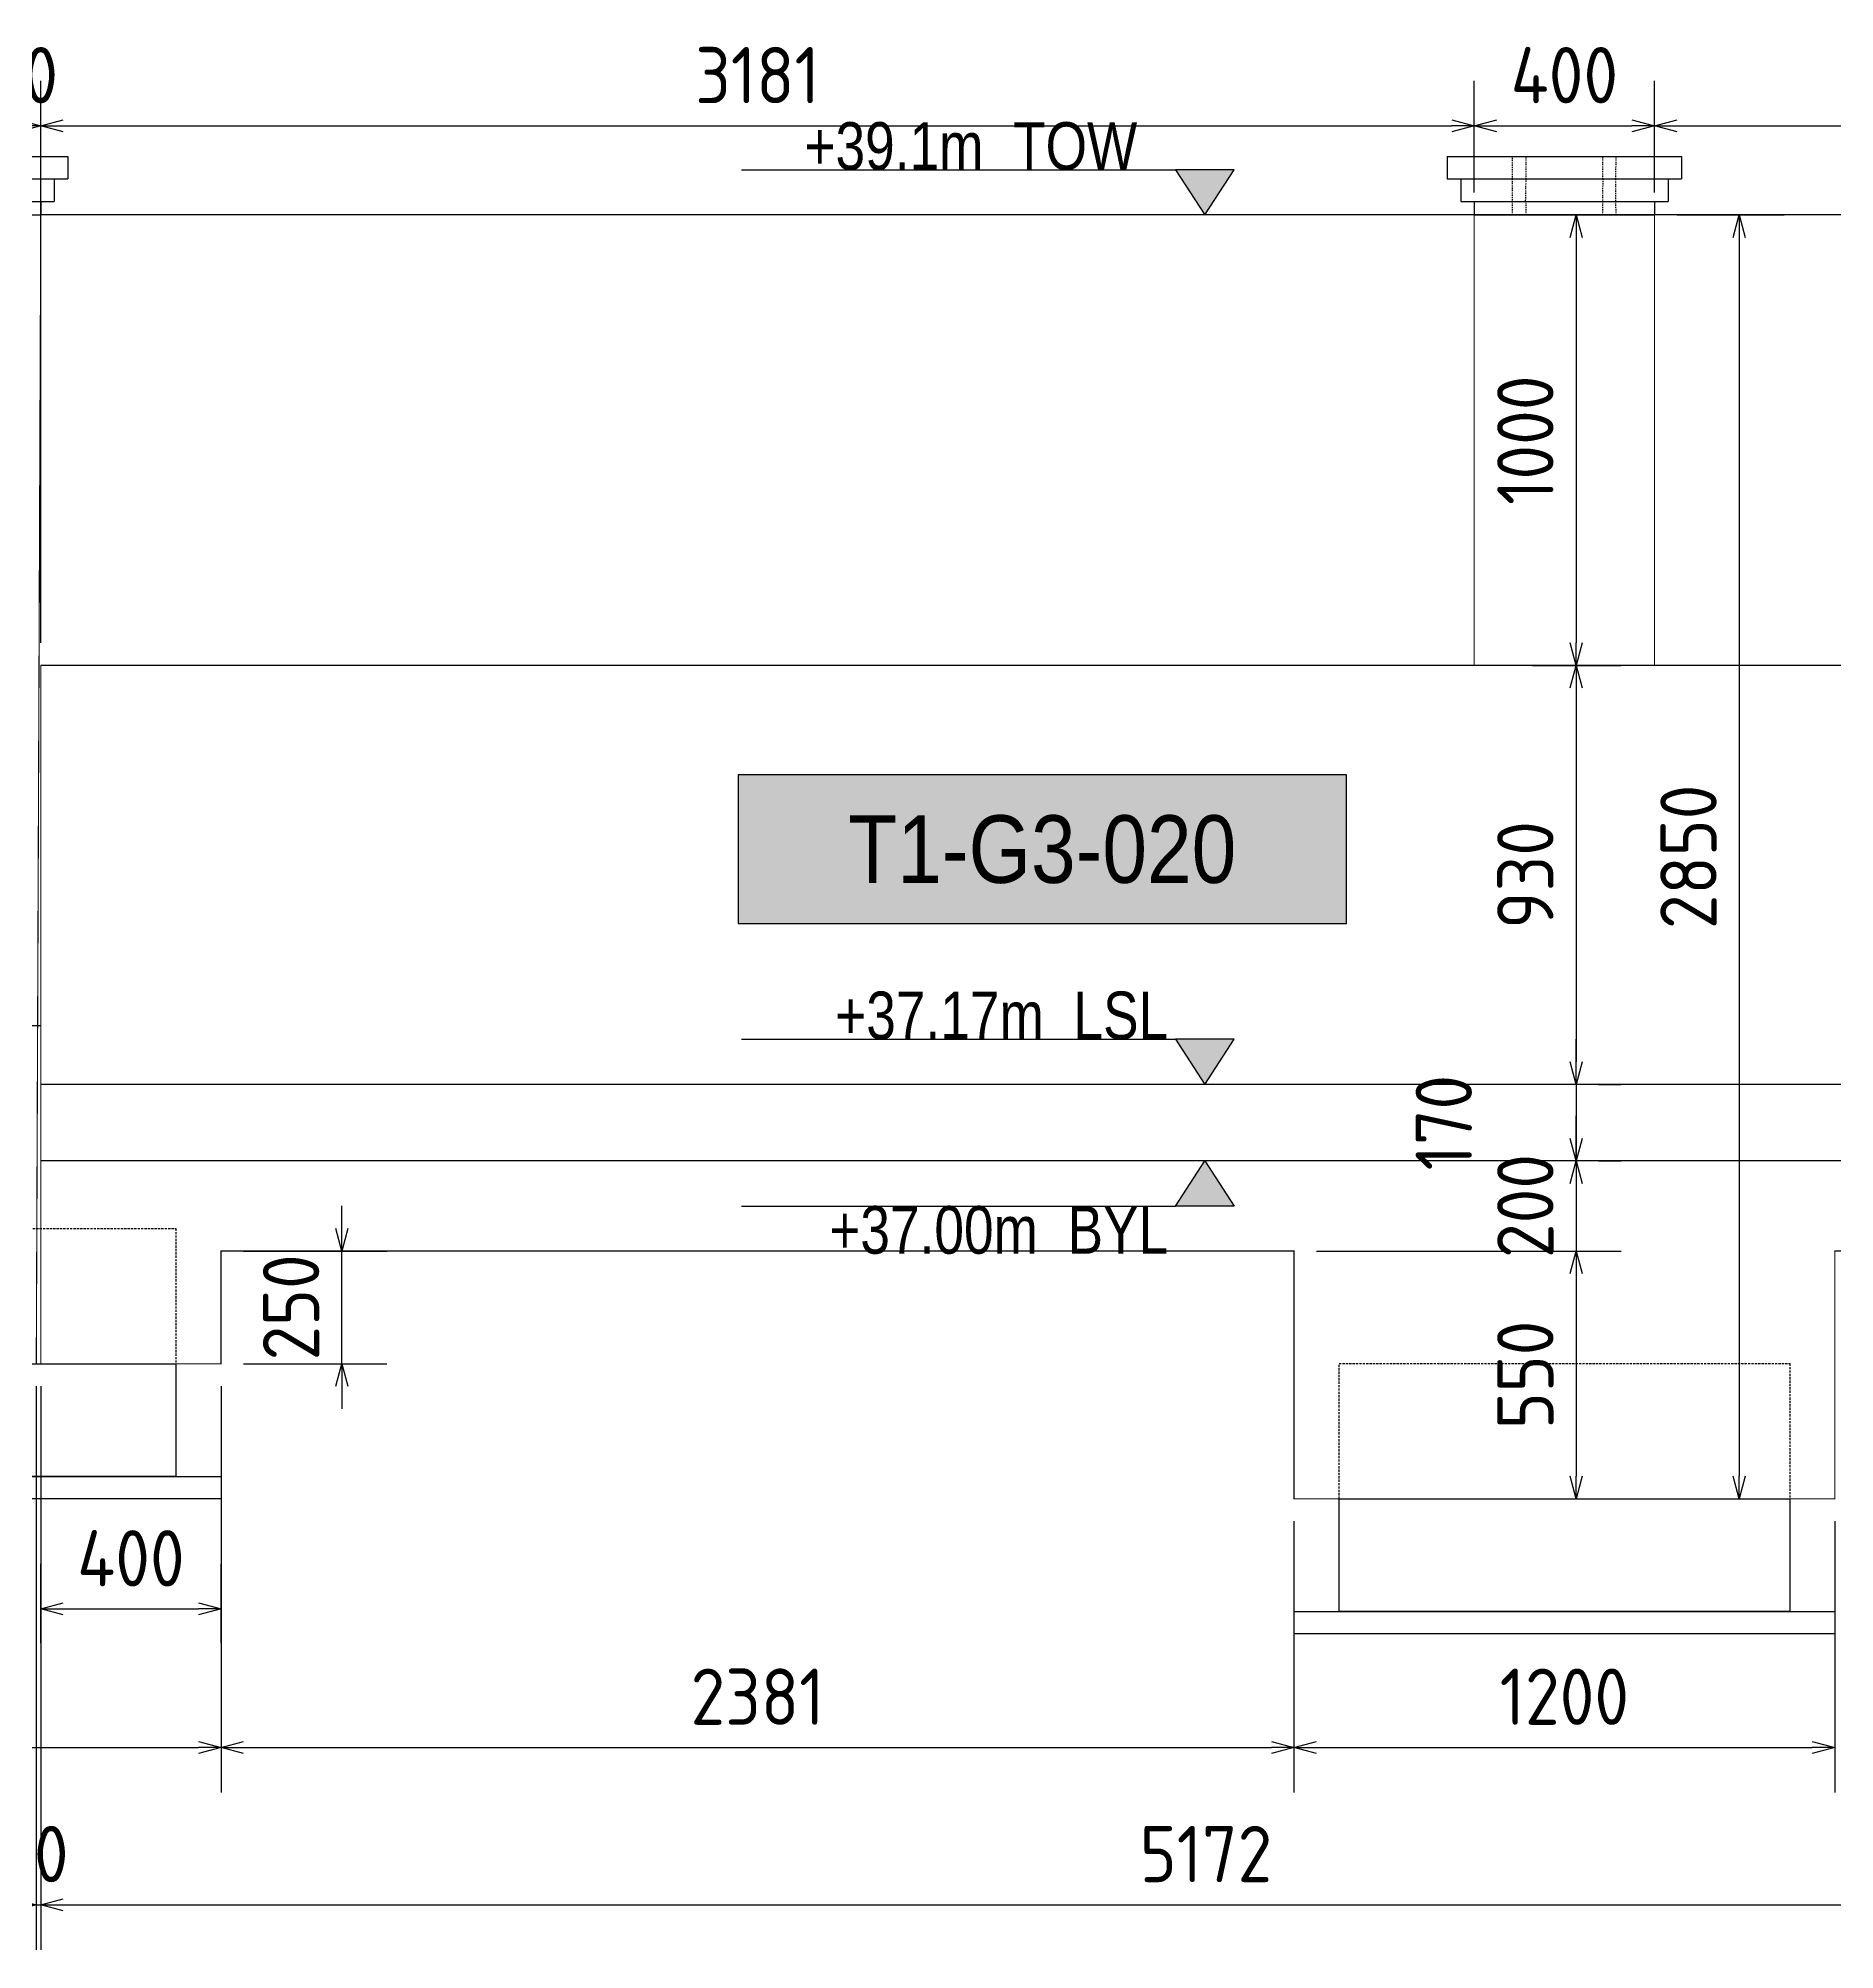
# Model space of a CAD drawing. Header units: centimetres. Extents: x -6122352 to 7132207, y -1694241 to 1947892.
# Drawn here: x 3284345 to 3288331, y 50734 to 54977 of the extents above; entities that cross this region are included whole.
import ezdxf
from ezdxf.enums import TextEntityAlignment as Align

# ---------------------------------------------------------------- set-up
doc = ezdxf.new("R2010")
doc.units = ezdxf.units.CM
doc.header["$MEASUREMENT"] = 0
doc.header["$PDMODE"] = 66
doc.header["$PDSIZE"] = 100
for name, pattern in [('23585-XR-AR-END-SETTING OUT PLAN$0$HIDDEN', [0.375, 0.25, -0.125]), ('DASHED2', [0.375, 0.25, -0.125]), ('DXK_LINE_DOT2', [3.9198, 1.9599, -1.9599])]:
    doc.linetypes.add(name, pattern=pattern)
for name, color, linetype in [('@MI-TYPE-01', 30, 'Continuous'), ('JML-Dimension', 1, 'Continuous'), ('PANEL-TAGS', 7, 'Continuous'), ('SECTION', 130, 'Continuous')]:
    doc.layers.add(name, color=color, linetype=linetype)
doc.styles.add('PANELTAG_STYLE', font='arial.ttf')
doc.styles.add('Schueco-BEMSTIL', font='isocpeur.ttf', dxfattribs={"width": 0.9})
doc.styles.add('txt-Pisa-std', font='arial.ttf', dxfattribs={"width": 0.8})
doc.dimstyles.new('MI- JWC-TXT-2.5 MM', dxfattribs={"dimscale": 1.5, "dimtxt": 2.5, "dimasz": 1, "dimexe": 2, "dimexo": 1, "dimgap": 1, "dimtad": 1, "dimdec": 0, "dimdsep": 46, "dimtxsty": 'Schueco-BEMSTIL', "dimblk": 'OPEN30', "dimcen": 0, "dimdle": 2, "dimclrd": 140, "dimclre": 8, "dimclrt": 40, "dimadec": 0, "dimazin": 2, "dimtfac": 1, "dimtdec": 0, "dimtix": 1, "dimtmove": 2, "dimatfit": 3, "dimldrblk": 'OPEN', "dimfxl": 2, "dimlwd": -1, "dimlwe": -1, "dimarcsym": 0})

# ---------------------------------------------------------------- blocks, each defined once
blk = doc.blocks.new('*U2058')
at = {"layer": 'JML-Dimension'}
h = blk.add_hatch(color=10, dxfattribs=at)
h.dxf.hatch_style = 1
h.paths.add_polyline_path([(0, 0), (-1.54, 2.37), (1.54, 2.37)])
blk.add_line((24.31, 2.37), (1.54, 2.37), dxfattribs=at)
blk.add_lwpolyline([(0, 0), (-1.54, 2.37), (1.54, 2.37), (0, 0)], dxfattribs=at)
at = {"color": 5, "style": 'txt-Pisa-std', "width": 0.8}
blk.add_attdef('+0.0', text='', height=2.5, dxfattribs=at).set_placement((1.87, 2.37), align=Align.BOTTOM_LEFT)
blk = doc.blocks.new('T1-FOOTING ELEVATION')
at = {"color": 9}
blk.add_lwpolyline([(-600, -250), (600, -250), (600, -300), (-600, -300)], close=True, dxfattribs=at)
at = {"layer": '@MI-TYPE-01', "color": 114, "linetype": '23585-XR-AR-END-SETTING OUT PLAN$0$HIDDEN', "ltscale": 20, "true_color": 0x139b48}
blk.add_lwpolyline([(-500, 0), (-500, 300), (500, 300), (500, 0)], dxfattribs=at)
at = {"layer": '@MI-TYPE-01', "color": 114, "true_color": 0x139b48}
blk.add_lwpolyline([(-500, 0), (500, 0), (500, -250), (-500, -250)], close=True, dxfattribs=at)
blk = doc.blocks.new('_Open30')
at = {"color": 0, "linetype": 'ByBlock', "lineweight": -2}
for p, q in [((-1, 0.268), (0, 0)), ((0, 0), (-1, -0.268)), ((0, 0), (-1, 0))]:
    blk.add_line(p, q, dxfattribs=at)
blk = doc.blocks.new('*D4554')
at = {"layer": '@MI-TYPE-01', "color": 140, "transparency": 16777216}
for p, q in [((3285018.3, 52335.1), (3285018.3, 52385.1)), ((3285018.3, 52034.8), (3285018.3, 52285.1)), ((3285018.3, 51984.8), (3285018.3, 51934.8))]:
    blk.add_line(p, q, dxfattribs=at)
at = {"layer": '@MI-TYPE-01', "color": 8, "transparency": 16777216}
for p, q in [((3284800.3, 52285.1), (3285118.3, 52285.1)), ((3284800.3, 52034.8), (3285118.3, 52034.8))]:
    blk.add_line(p, q, dxfattribs=at)
at = {"layer": 'Defpoints', "color": 0, "transparency": 16777216}
for p in [(3284750.3, 52285.1), (3285018.3, 52285.1), (3284750.3, 52034.8)]:
    blk.add_point(p, dxfattribs=at)
at = {"layer": '@MI-TYPE-01', "color": 140, "transparency": 16777216, "xscale": 50, "yscale": 50, "zscale": 50}
for p, rotation in [((3285018.3, 52285.1), 270), ((3285018.3, 52034.8), 90)]:
    blk.add_blockref('_Open30', p, dxfattribs=dict(at, rotation=rotation))
at = {"layer": '@MI-TYPE-01', "color": 40, "transparency": 16777216, "insert": (3284905.8, 52160), "char_height": 125, "attachment_point": 5, "rotation": 90, "style": 'Schueco-BEMSTIL'}
blk.add_mtext('250', dxfattribs=at)
blk = doc.blocks.new('_Open')
at = {"color": 0, "linetype": 'ByBlock', "lineweight": -2}
for p, q in [((-1, 0.2), (0, 0)), ((-1, -0.2), (0, 0)), ((0, 0), (-1, 0))]:
    blk.add_line(p, q, dxfattribs=at)
blk = doc.blocks.new('*D4560')
at = {"layer": '@MI-TYPE-01', "color": 8, "transparency": 16777216}
for p, q in [((3287660.9, 54585.1), (3287857.3, 54585.1)), ((3287660.9, 53585.1), (3287857.3, 53585.1))]:
    blk.add_line(p, q, dxfattribs=at)
at = {"layer": '@MI-TYPE-01', "color": 140, "transparency": 16777216}
blk.add_line((3287757.3, 54535.1), (3287757.3, 53635.1), dxfattribs=at)
at = {"layer": 'Defpoints', "color": 0, "transparency": 16777216}
for p in [(3287610.9, 54585.1), (3287610.9, 53585.1), (3287757.3, 53585.1)]:
    blk.add_point(p, dxfattribs=at)
at = {"layer": '@MI-TYPE-01', "color": 140, "transparency": 16777216, "xscale": 50, "yscale": 50, "zscale": 50}
for p, rotation in [((3287757.3, 54585.1), 90), ((3287757.3, 53585.1), 270)]:
    blk.add_blockref('_Open30', p, dxfattribs=dict(at, rotation=rotation))
at = {"layer": '@MI-TYPE-01', "color": 40, "transparency": 16777216, "insert": (3287644.8, 54085.1), "char_height": 125, "attachment_point": 5, "rotation": 90, "style": 'Schueco-BEMSTIL'}
blk.add_mtext('1000', dxfattribs=at)
blk = doc.blocks.new('*D4561')
at = {"layer": '@MI-TYPE-01', "color": 8, "transparency": 16777216}
for p, q in [((3287660.9, 53585.1), (3287857.3, 53585.1)), ((3287807.3, 52655.1), (3287857.3, 52655.1))]:
    blk.add_line(p, q, dxfattribs=at)
at = {"layer": '@MI-TYPE-01', "color": 140, "transparency": 16777216}
blk.add_line((3287757.3, 53535.1), (3287757.3, 52705.1), dxfattribs=at)
at = {"layer": 'Defpoints', "color": 0, "transparency": 16777216}
for p in [(3287610.9, 53585.1), (3287757.3, 52655.1), (3287757.3, 52655.1)]:
    blk.add_point(p, dxfattribs=at)
at = {"layer": '@MI-TYPE-01', "color": 140, "transparency": 16777216, "xscale": 50, "yscale": 50, "zscale": 50}
for p, rotation in [((3287757.3, 53585.1), 90), ((3287757.3, 52655.1), 270)]:
    blk.add_blockref('_Open30', p, dxfattribs=dict(at, rotation=rotation))
at = {"layer": '@MI-TYPE-01', "color": 40, "transparency": 16777216, "insert": (3287644.8, 53120.1), "char_height": 125, "attachment_point": 5, "rotation": 90, "style": 'Schueco-BEMSTIL'}
blk.add_mtext('930', dxfattribs=at)
blk = doc.blocks.new('*D4562')
at = {"layer": '@MI-TYPE-01', "color": 140, "transparency": 16777216}
for p, q in [((3287757.3, 52705.1), (3287757.3, 52755.1)), ((3287757.3, 52655.1), (3287757.3, 52485.1)), ((3287757.3, 52435.1), (3287757.3, 52385.1))]:
    blk.add_line(p, q, dxfattribs=at)
at = {"layer": '@MI-TYPE-01', "color": 8, "transparency": 16777216}
for p, q in [((3287807.3, 52655.1), (3287857.3, 52655.1)), ((3287807.3, 52485.1), (3287857.3, 52485.1))]:
    blk.add_line(p, q, dxfattribs=at)
at = {"layer": 'Defpoints', "color": 0, "transparency": 16777216}
for p in [(3287757.3, 52655.1), (3287757.3, 52485.1), (3287757.3, 52485.1)]:
    blk.add_point(p, dxfattribs=at)
at = {"layer": '@MI-TYPE-01', "color": 140, "transparency": 16777216, "xscale": 50, "yscale": 50, "zscale": 50}
for p, rotation in [((3287757.3, 52655.1), 270), ((3287757.3, 52485.1), 90)]:
    blk.add_blockref('_Open30', p, dxfattribs=dict(at, rotation=rotation))
at = {"layer": '@MI-TYPE-01', "color": 40, "transparency": 16777216, "insert": (3287463.8, 52570.1), "char_height": 125, "attachment_point": 5, "rotation": 90, "style": 'Schueco-BEMSTIL'}
blk.add_mtext('170', dxfattribs=at)
blk = doc.blocks.new('*D4563')
at = {"layer": '@MI-TYPE-01', "color": 140, "transparency": 16777216}
for p, q in [((3287757.3, 52535.1), (3287757.3, 52585.1)), ((3287757.3, 52485.1), (3287757.3, 52285.1)), ((3287757.3, 52235.1), (3287757.3, 52185.1))]:
    blk.add_line(p, q, dxfattribs=at)
at = {"layer": '@MI-TYPE-01', "color": 8, "transparency": 16777216}
for p, q in [((3287807.3, 52485.1), (3287857.3, 52485.1)), ((3287181.4, 52285.1), (3287857.3, 52285.1))]:
    blk.add_line(p, q, dxfattribs=at)
at = {"layer": 'Defpoints', "color": 0, "transparency": 16777216}
for p in [(3287757.3, 52485.1), (3287131.4, 52285.1), (3287757.3, 52285.1)]:
    blk.add_point(p, dxfattribs=at)
at = {"layer": '@MI-TYPE-01', "color": 140, "transparency": 16777216, "xscale": 50, "yscale": 50, "zscale": 50}
for p, rotation in [((3287757.3, 52485.1), 270), ((3287757.3, 52285.1), 90)]:
    blk.add_blockref('_Open30', p, dxfattribs=dict(at, rotation=rotation))
at = {"layer": '@MI-TYPE-01', "color": 40, "transparency": 16777216, "insert": (3287644.8, 52385.1), "char_height": 125, "attachment_point": 5, "rotation": 90, "style": 'Schueco-BEMSTIL'}
blk.add_mtext('200', dxfattribs=at)
blk = doc.blocks.new('*D4564')
at = {"layer": '@MI-TYPE-01', "color": 8, "transparency": 16777216}
for p, q in [((3287181.4, 52285.1), (3287857.3, 52285.1)), ((3287781.4, 51735.1), (3287857.3, 51735.1))]:
    blk.add_line(p, q, dxfattribs=at)
at = {"layer": '@MI-TYPE-01', "color": 140, "transparency": 16777216}
blk.add_line((3287757.3, 52235.1), (3287757.3, 51785.1), dxfattribs=at)
at = {"layer": 'Defpoints', "color": 0, "transparency": 16777216}
for p in [(3287131.4, 52285.1), (3287731.4, 51735.1), (3287757.3, 51735.1)]:
    blk.add_point(p, dxfattribs=at)
at = {"layer": '@MI-TYPE-01', "color": 140, "transparency": 16777216, "xscale": 50, "yscale": 50, "zscale": 50}
for p, rotation in [((3287757.3, 52285.1), 90), ((3287757.3, 51735.1), 270)]:
    blk.add_blockref('_Open30', p, dxfattribs=dict(at, rotation=rotation))
at = {"layer": '@MI-TYPE-01', "color": 40, "transparency": 16777216, "insert": (3287644.8, 52010.1), "char_height": 125, "attachment_point": 5, "rotation": 90, "style": 'Schueco-BEMSTIL'}
blk.add_mtext('550', dxfattribs=at)
blk = doc.blocks.new('*D4565')
at = {"layer": '@MI-TYPE-01', "color": 8, "transparency": 16777216}
for p, q in [((3287981.4, 54585.1), (3288219.4, 54585.1)), ((3287981.4, 51735.1), (3288219.4, 51735.1))]:
    blk.add_line(p, q, dxfattribs=at)
at = {"layer": '@MI-TYPE-01', "color": 140, "transparency": 16777216}
blk.add_line((3288119.4, 54535.1), (3288119.4, 51785.1), dxfattribs=at)
at = {"layer": 'Defpoints', "color": 0, "transparency": 16777216}
for p in [(3287931.4, 54585.1), (3287931.4, 51735.1), (3288119.4, 51735.1)]:
    blk.add_point(p, dxfattribs=at)
at = {"layer": '@MI-TYPE-01', "color": 140, "transparency": 16777216, "xscale": 50, "yscale": 50, "zscale": 50}
for p, rotation in [((3288119.4, 54585.1), 90), ((3288119.4, 51735.1), 270)]:
    blk.add_blockref('_Open30', p, dxfattribs=dict(at, rotation=rotation))
at = {"layer": '@MI-TYPE-01', "color": 40, "transparency": 16777216, "insert": (3288006.9, 53160.1), "char_height": 125, "attachment_point": 5, "rotation": 90, "style": 'Schueco-BEMSTIL'}
blk.add_mtext('2850', dxfattribs=at)
blk = doc.blocks.new('*D4600')
at = {"layer": '@MI-TYPE-01', "color": 8, "transparency": 16777216}
for p, q in [((3283540.3, 51984.8), (3283540.3, 51083.2)), ((3284750.3, 51984.8), (3284750.3, 51083.2))]:
    blk.add_line(p, q, dxfattribs=at)
at = {"layer": '@MI-TYPE-01', "color": 140, "transparency": 16777216}
blk.add_line((3283590.3, 51183.2), (3284700.3, 51183.2), dxfattribs=at)
at = {"layer": 'Defpoints', "color": 0, "transparency": 16777216}
for p in [(3283540.3, 52034.8), (3284750.3, 52034.8), (3284750.3, 51183.2)]:
    blk.add_point(p, dxfattribs=at)
at = {"layer": '@MI-TYPE-01', "color": 140, "transparency": 16777216, "xscale": 50, "yscale": 50, "zscale": 50, "rotation": 180}
blk.add_blockref('_Open30', (3283540.3, 51183.2), dxfattribs=at)
at = {"layer": '@MI-TYPE-01', "color": 140, "transparency": 16777216, "xscale": 50, "yscale": 50, "zscale": 50}
blk.add_blockref('_Open30', (3284750.3, 51183.2), dxfattribs=at)
at = {"layer": '@MI-TYPE-01', "color": 40, "transparency": 16777216, "insert": (3284145.3, 51295.7), "char_height": 125, "attachment_point": 5, "style": 'Schueco-BEMSTIL'}
blk.add_mtext('1210', dxfattribs=at)
blk = doc.blocks.new('*D4601')
at = {"layer": '@MI-TYPE-01', "color": 8, "transparency": 16777216}
for p, q in [((3284750.3, 51984.8), (3284750.3, 51083.2)), ((3287131.4, 51685.1), (3287131.4, 51083.2))]:
    blk.add_line(p, q, dxfattribs=at)
at = {"layer": '@MI-TYPE-01', "color": 140, "transparency": 16777216}
blk.add_line((3284800.3, 51183.2), (3287081.4, 51183.2), dxfattribs=at)
at = {"layer": 'Defpoints', "color": 0, "transparency": 16777216}
for p in [(3284750.3, 52034.8), (3287131.4, 51735.1), (3287131.4, 51183.2)]:
    blk.add_point(p, dxfattribs=at)
at = {"layer": '@MI-TYPE-01', "color": 140, "transparency": 16777216, "xscale": 50, "yscale": 50, "zscale": 50, "rotation": 180}
blk.add_blockref('_Open30', (3284750.3, 51183.2), dxfattribs=at)
at = {"layer": '@MI-TYPE-01', "color": 140, "transparency": 16777216, "xscale": 50, "yscale": 50, "zscale": 50}
blk.add_blockref('_Open30', (3287131.4, 51183.2), dxfattribs=at)
at = {"layer": '@MI-TYPE-01', "color": 40, "transparency": 16777216, "insert": (3285940.9, 51295.7), "char_height": 125, "attachment_point": 5, "style": 'Schueco-BEMSTIL'}
blk.add_mtext('2381', dxfattribs=at)
blk = doc.blocks.new('*D4602')
at = {"layer": '@MI-TYPE-01', "color": 8, "transparency": 16777216}
for p, q in [((3287131.4, 51685.1), (3287131.4, 51083.2)), ((3288331.4, 51685.1), (3288331.4, 51083.2))]:
    blk.add_line(p, q, dxfattribs=at)
at = {"layer": '@MI-TYPE-01', "color": 140, "transparency": 16777216}
blk.add_line((3287181.4, 51183.2), (3288281.4, 51183.2), dxfattribs=at)
at = {"layer": 'Defpoints', "color": 0, "transparency": 16777216}
for p in [(3287131.4, 51735.1), (3288331.4, 51735.1), (3288331.4, 51183.2)]:
    blk.add_point(p, dxfattribs=at)
at = {"layer": '@MI-TYPE-01', "color": 140, "transparency": 16777216, "xscale": 50, "yscale": 50, "zscale": 50, "rotation": 180}
blk.add_blockref('_Open30', (3287131.4, 51183.2), dxfattribs=at)
at = {"layer": '@MI-TYPE-01', "color": 140, "transparency": 16777216, "xscale": 50, "yscale": 50, "zscale": 50}
blk.add_blockref('_Open30', (3288331.4, 51183.2), dxfattribs=at)
at = {"layer": '@MI-TYPE-01', "color": 40, "transparency": 16777216, "insert": (3287731.4, 51295.7), "char_height": 125, "attachment_point": 5, "style": 'Schueco-BEMSTIL'}
blk.add_mtext('1200', dxfattribs=at)
blk = doc.blocks.new('*D4620')
at = {"layer": '@MI-TYPE-01', "color": 8, "transparency": 16777216}
for p, q in [((3284340.3, 51984.8), (3284340.3, 50733.9)), ((3284350.3, 51984.8), (3284350.3, 50733.9))]:
    blk.add_line(p, q, dxfattribs=at)
at = {"layer": '@MI-TYPE-01', "color": 140, "transparency": 16777216}
for p, q in [((3284290.3, 50833.9), (3284240.3, 50833.9)), ((3284340.3, 50833.9), (3284350.3, 50833.9)), ((3284400.3, 50833.9), (3284450.3, 50833.9))]:
    blk.add_line(p, q, dxfattribs=at)
at = {"layer": 'Defpoints', "color": 0, "transparency": 16777216}
for p in [(3284340.3, 52034.8), (3284350.3, 52034.8), (3284350.3, 50833.9)]:
    blk.add_point(p, dxfattribs=at)
at = {"layer": '@MI-TYPE-01', "color": 140, "transparency": 16777216, "xscale": 50, "yscale": 50, "zscale": 50}
blk.add_blockref('_Open30', (3284340.3, 50833.9), dxfattribs=at)
at = {"layer": '@MI-TYPE-01', "color": 140, "transparency": 16777216, "xscale": 50, "yscale": 50, "zscale": 50, "rotation": 180}
blk.add_blockref('_Open30', (3284350.3, 50833.9), dxfattribs=at)
at = {"layer": '@MI-TYPE-01', "color": 40, "transparency": 16777216, "insert": (3284345.3, 50946.4), "char_height": 125, "attachment_point": 5, "style": 'Schueco-BEMSTIL'}
blk.add_mtext('10', dxfattribs=at)
blk = doc.blocks.new('*D4621')
at = {"layer": '@MI-TYPE-01', "color": 8, "transparency": 16777216}
for p, q in [((3289522, 52235.1), (3289522, 50733.9)), ((3284350.3, 51984.8), (3284350.3, 50733.9))]:
    blk.add_line(p, q, dxfattribs=at)
at = {"layer": '@MI-TYPE-01', "color": 140, "transparency": 16777216}
blk.add_line((3284400.3, 50833.9), (3289472, 50833.9), dxfattribs=at)
at = {"layer": 'Defpoints', "color": 0, "transparency": 16777216}
for p in [(3289522, 52285.1), (3284350.3, 52034.8), (3289522, 50833.9)]:
    blk.add_point(p, dxfattribs=at)
at = {"layer": '@MI-TYPE-01', "color": 140, "transparency": 16777216, "xscale": 50, "yscale": 50, "zscale": 50, "rotation": 180}
blk.add_blockref('_Open30', (3284350.3, 50833.9), dxfattribs=at)
at = {"layer": '@MI-TYPE-01', "color": 140, "transparency": 16777216, "xscale": 50, "yscale": 50, "zscale": 50}
blk.add_blockref('_Open30', (3289522, 50833.9), dxfattribs=at)
at = {"layer": '@MI-TYPE-01', "color": 40, "transparency": 16777216, "insert": (3286936.1, 50946.4), "char_height": 125, "attachment_point": 5, "style": 'Schueco-BEMSTIL'}
blk.add_mtext('5172', dxfattribs=at)
blk = doc.blocks.new('PANELTAG')
at = {"layer": 'PANEL-TAGS', "color": 1}
blk.add_lwpolyline([(-13.5, -3.3), (13.5, -3.3), (13.5, 3.3), (-13.5, 3.3)], close=True, dxfattribs=at)
at = {"layer": 'PANEL-TAGS', "color": 40, "true_color": 0xffd700}
blk.add_solid([(-13.5, -3.3), (13.5, -3.3), (-13.5, 3.3), (13.5, 3.3)], dxfattribs=at)
at = {"layer": 'PANEL-TAGS', "color": 5, "style": 'PANELTAG_STYLE', "width": 0.85}
blk.add_attdef('TAGNO', text='', height=3, dxfattribs=at).set_placement((0, 0), align=Align.MIDDLE)
blk = doc.blocks.new('*D4640')
at = {"layer": '@MI-TYPE-01', "color": 8, "transparency": 16777216}
for p, q in [((3283950.3, 54635.1), (3283950.3, 54883)), ((3284350.3, 54635.1), (3284350.3, 54883))]:
    blk.add_line(p, q, dxfattribs=at)
at = {"layer": '@MI-TYPE-01', "color": 140, "transparency": 16777216}
blk.add_line((3284000.3, 54783), (3284300.3, 54783), dxfattribs=at)
at = {"layer": 'Defpoints', "color": 0, "transparency": 16777216}
for p in [(3284350.3, 54783), (3283950.3, 54585.1), (3284350.3, 54585.1)]:
    blk.add_point(p, dxfattribs=at)
at = {"layer": '@MI-TYPE-01', "color": 140, "transparency": 16777216, "xscale": 50, "yscale": 50, "zscale": 50, "rotation": 180}
blk.add_blockref('_Open30', (3283950.3, 54783), dxfattribs=at)
at = {"layer": '@MI-TYPE-01', "color": 140, "transparency": 16777216, "xscale": 50, "yscale": 50, "zscale": 50}
blk.add_blockref('_Open30', (3284350.3, 54783), dxfattribs=at)
at = {"layer": '@MI-TYPE-01', "color": 40, "transparency": 16777216, "insert": (3284150.3, 54895.5), "char_height": 125, "attachment_point": 5, "style": 'Schueco-BEMSTIL'}
blk.add_mtext('400', dxfattribs=at)
blk = doc.blocks.new('*D4641')
at = {"layer": '@MI-TYPE-01', "color": 8, "transparency": 16777216}
for p in [(3284350.3, 54635.1), (3284350.3, 53635.1)]:
    blk.add_line(p, (3284350.3, 54883), dxfattribs=at)
at = {"layer": '@MI-TYPE-01', "color": 140, "transparency": 16777216}
for p, q in [((3284300.3, 54783), (3284250.3, 54783)), ((3284400.3, 54783), (3284450.3, 54783))]:
    blk.add_line(p, q, dxfattribs=at)
at = {"layer": 'Defpoints', "color": 0, "transparency": 16777216}
for p in [(3284350.3, 54783), (3284350.3, 54585.1), (3284350.3, 53585.1)]:
    blk.add_point(p, dxfattribs=at)
at = {"layer": '@MI-TYPE-01', "color": 140, "transparency": 16777216, "xscale": 50, "yscale": 50, "zscale": 50}
blk.add_blockref('_Open30', (3284350.3, 54783), dxfattribs=at)
at = {"layer": '@MI-TYPE-01', "color": 140, "transparency": 16777216, "xscale": 50, "yscale": 50, "zscale": 50, "rotation": 180}
blk.add_blockref('_Open30', (3284350.3, 54783), dxfattribs=at)
at = {"layer": '@MI-TYPE-01', "color": 40, "transparency": 16777216, "insert": (3284350.3, 54895.5), "char_height": 125, "attachment_point": 5, "style": 'Schueco-BEMSTIL'}
blk.add_mtext('0', dxfattribs=at)
blk = doc.blocks.new('*D4642')
at = {"layer": '@MI-TYPE-01', "color": 8, "transparency": 16777216}
for p, q in [((3284350.3, 53635.1), (3284350.3, 54883)), ((3287531.4, 54635.1), (3287531.4, 54883))]:
    blk.add_line(p, q, dxfattribs=at)
at = {"layer": '@MI-TYPE-01', "color": 140, "transparency": 16777216}
blk.add_line((3284400.3, 54783), (3287481.4, 54783), dxfattribs=at)
at = {"layer": 'Defpoints', "color": 0, "transparency": 16777216}
for p in [(3287531.4, 54783), (3287531.4, 54585.1), (3284350.3, 53585.1)]:
    blk.add_point(p, dxfattribs=at)
at = {"layer": '@MI-TYPE-01', "color": 140, "transparency": 16777216, "xscale": 50, "yscale": 50, "zscale": 50, "rotation": 180}
blk.add_blockref('_Open30', (3284350.3, 54783), dxfattribs=at)
at = {"layer": '@MI-TYPE-01', "color": 140, "transparency": 16777216, "xscale": 50, "yscale": 50, "zscale": 50}
blk.add_blockref('_Open30', (3287531.4, 54783), dxfattribs=at)
at = {"layer": '@MI-TYPE-01', "color": 40, "transparency": 16777216, "insert": (3285940.9, 54895.5), "char_height": 125, "attachment_point": 5, "style": 'Schueco-BEMSTIL'}
blk.add_mtext('3181', dxfattribs=at)
blk = doc.blocks.new('*D4643')
at = {"layer": '@MI-TYPE-01', "color": 8, "transparency": 16777216}
for p, q in [((3287531.4, 54635.1), (3287531.4, 54883)), ((3287931.4, 54635.1), (3287931.4, 54883))]:
    blk.add_line(p, q, dxfattribs=at)
at = {"layer": '@MI-TYPE-01', "color": 140, "transparency": 16777216}
blk.add_line((3287581.4, 54783), (3287881.4, 54783), dxfattribs=at)
at = {"layer": 'Defpoints', "color": 0, "transparency": 16777216}
for p in [(3287931.4, 54783), (3287531.4, 54585.1), (3287931.4, 54585.1)]:
    blk.add_point(p, dxfattribs=at)
at = {"layer": '@MI-TYPE-01', "color": 140, "transparency": 16777216, "xscale": 50, "yscale": 50, "zscale": 50, "rotation": 180}
blk.add_blockref('_Open30', (3287531.4, 54783), dxfattribs=at)
at = {"layer": '@MI-TYPE-01', "color": 140, "transparency": 16777216, "xscale": 50, "yscale": 50, "zscale": 50}
blk.add_blockref('_Open30', (3287931.4, 54783), dxfattribs=at)
at = {"layer": '@MI-TYPE-01', "color": 40, "transparency": 16777216, "insert": (3287731.4, 54895.5), "char_height": 125, "attachment_point": 5, "style": 'Schueco-BEMSTIL'}
blk.add_mtext('400', dxfattribs=at)
blk = doc.blocks.new('*D4644')
at = {"layer": '@MI-TYPE-01', "color": 8, "transparency": 16777216}
for p, q in [((3287931.4, 54635.1), (3287931.4, 54883)), ((3289522, 53635.1), (3289522, 54883))]:
    blk.add_line(p, q, dxfattribs=at)
at = {"layer": '@MI-TYPE-01', "color": 140, "transparency": 16777216}
blk.add_line((3287981.4, 54783), (3289472, 54783), dxfattribs=at)
at = {"layer": 'Defpoints', "color": 0, "transparency": 16777216}
for p in [(3289522, 54783), (3287931.4, 54585.1), (3289522, 53585.1)]:
    blk.add_point(p, dxfattribs=at)
at = {"layer": '@MI-TYPE-01', "color": 140, "transparency": 16777216, "xscale": 50, "yscale": 50, "zscale": 50, "rotation": 180}
blk.add_blockref('_Open30', (3287931.4, 54783), dxfattribs=at)
at = {"layer": '@MI-TYPE-01', "color": 140, "transparency": 16777216, "xscale": 50, "yscale": 50, "zscale": 50}
blk.add_blockref('_Open30', (3289522, 54783), dxfattribs=at)
at = {"layer": '@MI-TYPE-01', "color": 40, "transparency": 16777216, "insert": (3288726.7, 54895.5), "char_height": 125, "attachment_point": 5, "style": 'Schueco-BEMSTIL'}
blk.add_mtext('1591', dxfattribs=at)
blk = doc.blocks.new('*D4687')
at = {"layer": '@MI-TYPE-01', "color": 8, "transparency": 16777216}
for p, q in [((3284350.3, 51414.8), (3284350.3, 51590.5)), ((3284750.3, 51414.8), (3284750.3, 51590.5))]:
    blk.add_line(p, q, dxfattribs=at)
at = {"layer": '@MI-TYPE-01', "color": 140, "transparency": 16777216}
blk.add_line((3284400.3, 51490.5), (3284700.3, 51490.5), dxfattribs=at)
at = {"layer": 'Defpoints', "color": 0, "transparency": 16777216}
for p in [(3284750.3, 51490.5), (3284350.3, 51364.8), (3284750.3, 51364.8)]:
    blk.add_point(p, dxfattribs=at)
at = {"layer": '@MI-TYPE-01', "color": 140, "transparency": 16777216, "xscale": 50, "yscale": 50, "zscale": 50, "rotation": 180}
blk.add_blockref('_Open30', (3284350.3, 51490.5), dxfattribs=at)
at = {"layer": '@MI-TYPE-01', "color": 140, "transparency": 16777216, "xscale": 50, "yscale": 50, "zscale": 50}
blk.add_blockref('_Open30', (3284750.3, 51490.5), dxfattribs=at)
at = {"layer": '@MI-TYPE-01', "color": 40, "transparency": 16777216, "insert": (3284550.3, 51603), "char_height": 125, "attachment_point": 5, "style": 'Schueco-BEMSTIL'}
blk.add_mtext('400', dxfattribs=at)
blk = doc.blocks.new('COPING')
at = {"color": 144, "linetype": 'Continuous', "true_color": 0x1571b2}
for p, q in [((-40577.1, 19537.3), (-40057.1, 19537.3)), ((-40577.1, 19537.3), (-40577.1, 19487.3)), ((-40057.1, 19537.3), (-40057.1, 19487.3)), ((-40577.1, 19487.3), (-40057.1, 19487.3)), ((-40547.1, 19487.3), (-40547.1, 19437.3)), ((-40087.1, 19487.3), (-40087.1, 19437.3)), ((-40547.1, 19437.3), (-40087.1, 19437.3)), ((-40517.1, 19437.3), (-40517.1, 19407.3)), ((-40117.1, 19437.3), (-40117.1, 19407.3)), ((-40517.1, 19407.3), (-40117.1, 19407.3))]:
    blk.add_line(p, q, dxfattribs=at)
at = {"color": 144, "linetype": 'DXK_LINE_DOT2', "true_color": 0x1571b2}
for p, q in [((-40432.1, 19437.3), (-40432.1, 19537.3)), ((-40402.1, 19487.3), (-40402.1, 19537.3)), ((-40232.1, 19487.3), (-40232.1, 19537.3)), ((-40203.1, 19487.3), (-40202.1, 19537.3)), ((-40403.1, 19437.9), (-40402.1, 19487)), ((-40232.1, 19437.6), (-40231.1, 19486.8)), ((-40203.1, 19438.4), (-40203.1, 19486.5)), ((-40432.1, 19407.3), (-40432.1, 19437.3)), ((-40402.1, 19407.3), (-40402.1, 19437.3)), ((-40232.1, 19407.3), (-40232.1, 19437.3)), ((-40202.1, 19407.3), (-40203.1, 19437.3))]:
    blk.add_line(p, q, dxfattribs=at)

msp = doc.modelspace()

# ---------------------------------------------------------------- linework, layer by layer
at = {"color": 160, "linetype": 'DASHED2', "ltscale": 5}
for points in [[(3302945.1932, 54585.10894), (3284350.31275, 54585.10894)], [(3302945.1932, 53585.10894), (3284350.31275, 53585.10894)], [(3284350.31275, 52785.10894), (3264302.43693, 52785.10894)], [(3302945.1932, 52655.10894), (3284350.31275, 52655.10894)], [(3302945.1932, 52485.10894), (3284350.31275, 52485.10894)]]:
    msp.add_lwpolyline(points, dxfattribs=at)
at = {"layer": '@MI-TYPE-01', "color": 30}
msp.add_line((3285565.57663, 53585.10894), (3284350.31275, 53585.10894), dxfattribs=at)
at = {"layer": '@MI-TYPE-01', "color": 30, "ltscale": 20, "const_width": 2.5}
for points in [[(3284340.33434, 52034.79749), (3284350.31275, 54585.10894), (3283950.31275, 54585.10894), (3283950.31275, 53585.10894), (3280759.27879, 53585.10894), (3280759.27879, 54585.10894), (3280359.27879, 54585.10894), (3280359.27879, 53585.10894), (3278768.57626, 53585.10894), (3278758.58184, 52584.79749), (3279949.28437, 52584.79749), (3279949.30038, 52034.79749), (3281149.30038, 52034.79749), (3281149.30038, 52034.79749), (3281149.30038, 52584.79749), (3283540.33434, 52584.79749), (3283540.33434, 52034.79749), (3284340.33434, 52034.79749)], [(3284350.25481, 52184.79748), (3284350.31275, 53585.10894), (3284350.31275, 53585.10894), (3284350.31275, 53585.10894), (3284732.71787, 53585.10894), (3284732.71787, 53585.10894), (3287531.43687, 53585.10894), (3287531.43687, 54585.10894), (3287931.43687, 54585.10894), (3287931.43687, 53585.10894), (3289521.9989, 53585.10894), (3289521.9989, 52285.10894), (3288331.43687, 52285.10894), (3288331.43687, 51735.10894), (3287131.43687, 51735.10894), (3287131.43687, 52285.10894), (3284750.31275, 52285.10894), (3284750.31275, 52034.79749), (3284350.25481, 52034.79749), (3284350.25481, 52184.79748), (3284350.25481, 52184.79748)]]:
    msp.add_lwpolyline(points, dxfattribs=at)

# ---------------------------------------------------------------- block references
for p in [(3324467.41716, 35177.79074), (3328048.54128, 35177.79074)]:
    msp.add_blockref('COPING', p)
at = {"layer": '@MI-TYPE-01', "color": 30}
for p in [(3284150.31275, 52034.79749), (3287731.43687, 51735.10894)]:
    msp.add_blockref('T1-FOOTING ELEVATION', p, dxfattribs=at)
at = {"layer": 'PANEL-TAGS'}
ref = msp.add_blockref('PANELTAG', (3286572.74512, 53177.36441), dxfattribs=dict(at, xscale=50, yscale=50, zscale=50))
ref.add_attrib('TAGNO', 'T1-G3-020', dxfattribs={"color": 5, "height": 150, "style": 'PANELTAG_STYLE', "width": 0.85}).set_placement((3286572.74512, 53177.36441), align=Align.MIDDLE_CENTER)
at = {"layer": 'SECTION', "color": 6}
ref = msp.add_blockref('*U2058', (3286933.82514, 54585.10894), dxfattribs=dict(at, xscale=-42.30147098076819, yscale=42.30147098076819, zscale=42.30147098076819))
ref.add_attrib('+0.0', '+39.1m  TOW', (3286044.85128, 54685.366), dxfattribs={"layer": 'JML-Dimension', "color": 5, "height": 105.7536775, "style": 'txt-Pisa-std', "width": 0.8})
ref = msp.add_blockref('*U2058', (3286933.82514, 52655.10894), dxfattribs=dict(at, xscale=-42.30147098076819, yscale=42.30147098076819, zscale=42.30147098076819))
ref.add_attrib('+0.0', '+37.17m  LSL', (3286113.12228, 52755.366), dxfattribs={"layer": 'JML-Dimension', "color": 5, "height": 105.7536775, "style": 'txt-Pisa-std', "width": 0.8})
ref = msp.add_blockref('*U2058', (3286933.82514, 52485.10894), dxfattribs=dict(at, xscale=42.30147098076819, yscale=42.30147098076819, zscale=42.30147098076819, rotation=180))
ref.add_attrib('+0.0', '+37.00m  BYL', (3286100.02209, 52279.17033), dxfattribs={"layer": 'JML-Dimension', "color": 5, "height": 105.7536775, "style": 'txt-Pisa-std', "width": 0.8})

# ---------------------------------------------------------------- dimensions: what is measured, and where the dimension line sits
at = {"layer": '@MI-TYPE-01'}
for base, p1, p2, picture, middle in [((3284350.31275, 54782.96805), (3283950.31275, 54585.10894), (3284350.31275, 54585.10894), '*D4640', (3284150.31275, 54895.46805)), ((3284350.312751784, 54782.9680470917), (3284350.312751784, 54585.1089376779), (3284350.312751784, 53585.1089376779), '*D4641', (3284350.312751784, 54895.4680470917)), ((3287531.43687, 54782.96805), (3284350.31275, 53585.10894), (3287531.43687, 54585.10894), '*D4642', (3285940.87481, 54895.46805)), ((3287931.43687, 54782.96805), (3287531.43687, 54585.10894), (3287931.43687, 54585.10894), '*D4643', (3287731.43687, 54895.46805)), ((3289521.9989, 54782.96805), (3287931.43687, 54585.10894), (3289521.9989, 53585.10894), '*D4644', (3288726.71788, 54895.46805)), ((3289521.9989, 50833.89232), (3284350.25481, 52034.79749), (3289521.9989, 52285.10894), '*D4621', (3286936.12686, 50946.39232)), ((3284750.31275, 51183.24403), (3283540.33434, 52034.79749), (3284750.31275, 52034.79749), '*D4600', (3284145.32355, 51295.74403)), ((3284350.25481, 50833.89232), (3284340.33434, 52034.79749), (3284350.25481, 52034.79749), '*D4620', (3284345.29458, 50946.39232)), ((3287131.43687, 51183.24403), (3284750.31275, 52034.79749), (3287131.43687, 51735.10894), '*D4601', (3285940.87481, 51295.74403)), ((3288331.43687, 51183.24403), (3287131.43687, 51735.10894), (3288331.43687, 51735.10894), '*D4602', (3287731.43687, 51295.74403))]:
    dim = msp.add_linear_dim(base=base, p1=p1, p2=p2, dimstyle='MI- JWC-TXT-2.5 MM', dxfattribs=at)
    dim.commit()
    dim.dimension.update_dxf_attribs({"geometry": picture, "text_midpoint": middle})
for base, p1, p2, picture, middle in [((3287757.29012, 53585.10894), (3287610.90147, 54585.10894), (3287610.90147, 53585.10894), '*D4560', (3287644.79012, 54085.10894)), ((3288119.40336, 51735.10894), (3287931.43687, 54585.10894), (3287931.43687, 51735.10894), '*D4565', (3288006.90336, 53160.10894)), ((3287757.29012, 52655.10894), (3287610.90147, 53585.10894), (3287757.29012, 52655.10894), '*D4561', (3287644.79012, 53120.10894)), ((3287757.29012, 52285.10894), (3287757.29012, 52485.10894), (3287131.43687, 52285.10894), '*D4563', (3287644.79012, 52385.10894)), ((3285018.26364, 52285.10894), (3284750.31275, 52034.79749), (3284750.31275, 52285.10894), '*D4554', (3284905.76364, 52159.95321)), ((3287757.29012, 51735.10894), (3287131.43687, 52285.10894), (3287731.43687, 51735.10894), '*D4564', (3287644.79012, 52010.10894))]:
    dim = msp.add_linear_dim(base=base, p1=p1, p2=p2, angle=90, dimstyle='MI- JWC-TXT-2.5 MM', dxfattribs=at)
    dim.commit()
    dim.dimension.update_dxf_attribs({"geometry": picture, "text_midpoint": middle})
dim = msp.add_linear_dim(base=(3287757.29012, 52485.10894), p1=(3287757.29012, 52655.10894), p2=(3287757.29012, 52485.10894), angle=90, dimstyle='MI- JWC-TXT-2.5 MM', dxfattribs=at)
dim.commit()
dim.dimension.update_dxf_attribs({"geometry": '*D4562', "text_midpoint": (3287463.8111, 52570.10894), "dimtype": 160})
at = {"layer": '@MI-TYPE-01', "color": 6}
dim = msp.add_linear_dim(base=(3284750.31275, 51490.47763), p1=(3284350.25481, 51364.82651), p2=(3284750.31275, 51364.82651), dimstyle='MI- JWC-TXT-2.5 MM', dxfattribs=at)
dim.commit()
dim.dimension.update_dxf_attribs({"geometry": '*D4687', "text_midpoint": (3284550.28378, 51602.97763)})

doc.saveas('drawing.dxf')
